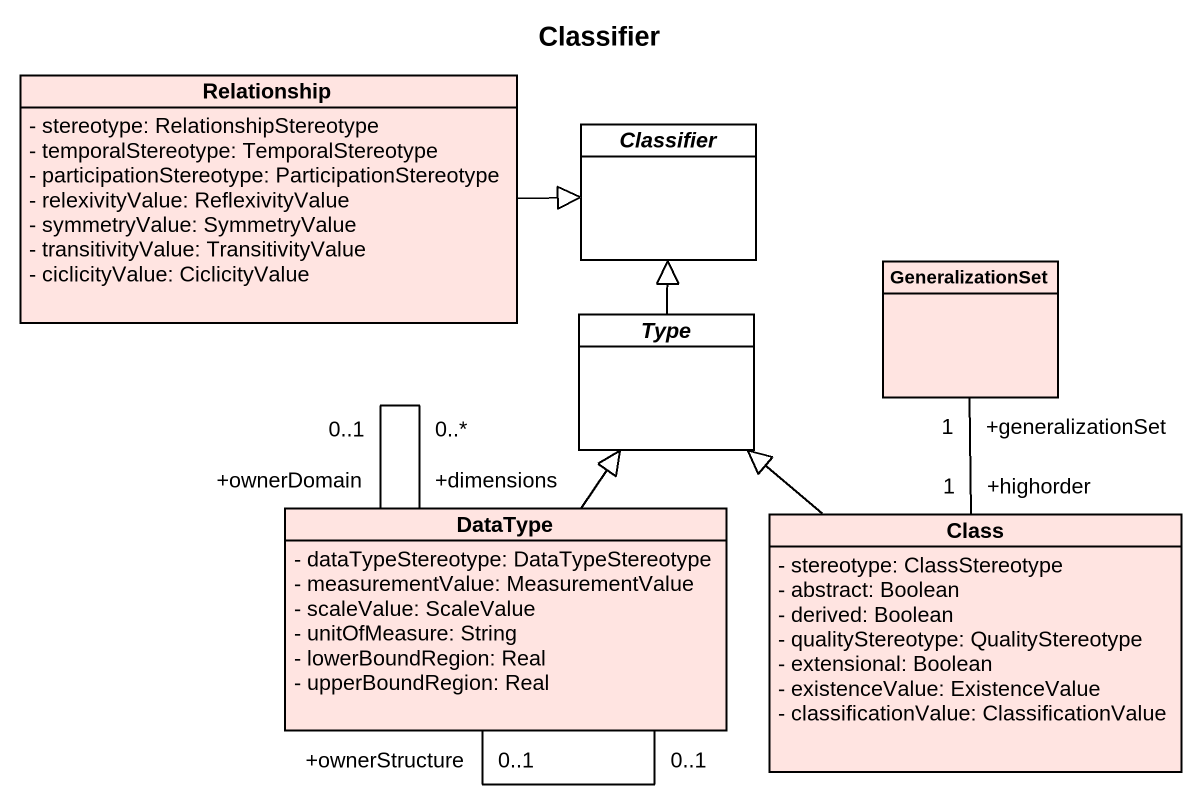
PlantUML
@startuml
title Classifier
hide circle
hide empty members
skinparam classAttributeIconSize 0
class Relationship #FFE4E1 {
  - stereotype: RelationshipStereotype
  - temporalStereotype: TemporalStereotype
  - participationStereotype: ParticipationStereotype
  - relexivityValue: ReflexivityValue
  - symmetryValue: SymmetryValue
  - transitivityValue: TransitivityValue
  - ciclicityValue: CiclicityValue
}
abstract class Classifier #FFFFFF
class GeneralizationSet #FFE4E1
abstract class Type #FFFFFF
class DataType #FFE4E1 {
  - dataTypeStereotype: DataTypeStereotype
  - measurementValue: MeasurementValue
  - scaleValue: ScaleValue
  - unitOfMeasure: String
  - lowerBoundRegion: Real
  - upperBoundRegion: Real
}
class "Class" as Class_ #FFE4E1 {
  - stereotype: ClassStereotype
  - abstract: Boolean
  - derived: Boolean
  - qualityStereotype: QualityStereotype
  - extensional: Boolean
  - existenceValue: ExistenceValue
  - classificationValue: ClassificationValue
}
Relationship -right-|> Classifier
Type -up-|> Classifier
DataType -up-|> Type
DataType "+dimensions\n0..*" -- "+ownerDomain\n0..1" DataType
DataType "+ownerStructure\n0..1" -- "0..1" DataType
Class_ "+highorder\n1" -up- "+generalizationSet\n1" GeneralizationSet
Class_ -up-|> Type
@enduml
